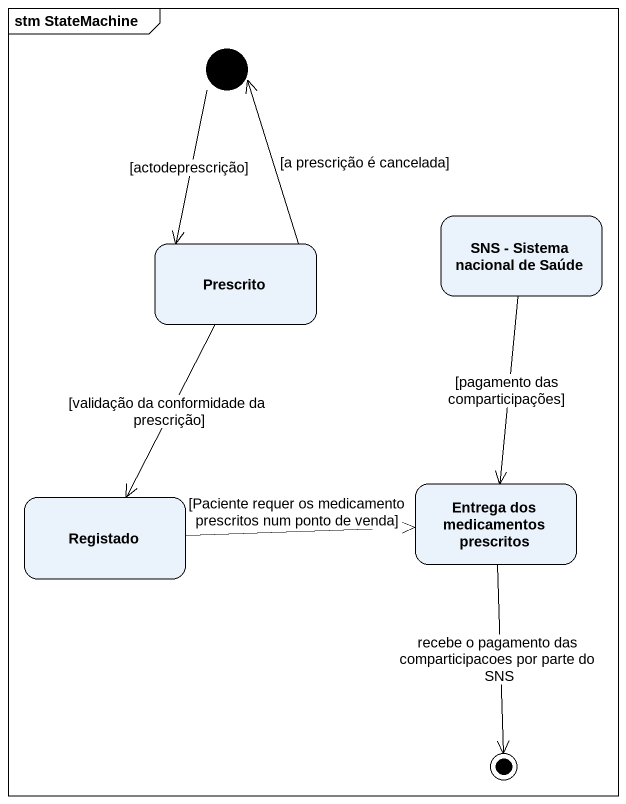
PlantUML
@startuml
mainframe stm StateMachine
hide empty description
state initial1 <<start>>
state "SNS - Sistema nacional de Saúde" as SNS_Sistema_nacional_de
state Prescrito
state Registado
state "Entrega dos medicamentos prescritos" as Entrega_dos_medicamentos
initial1 --> Prescrito : [actodeprescrição]
SNS_Sistema_nacional_de --> Entrega_dos_medicamentos : [pagamento das comparticipações]
Prescrito -up-> initial1 : [a prescrição é cancelada]
Prescrito --> Registado : [validação da conformidade da prescrição]
Registado -right-> Entrega_dos_medicamentos : [Paciente requer os medicamento prescritos num ponto de venda]
Entrega_dos_medicamentos --> [*] : recebe o pagamento das comparticipacoes por parte do SNS
@enduml
